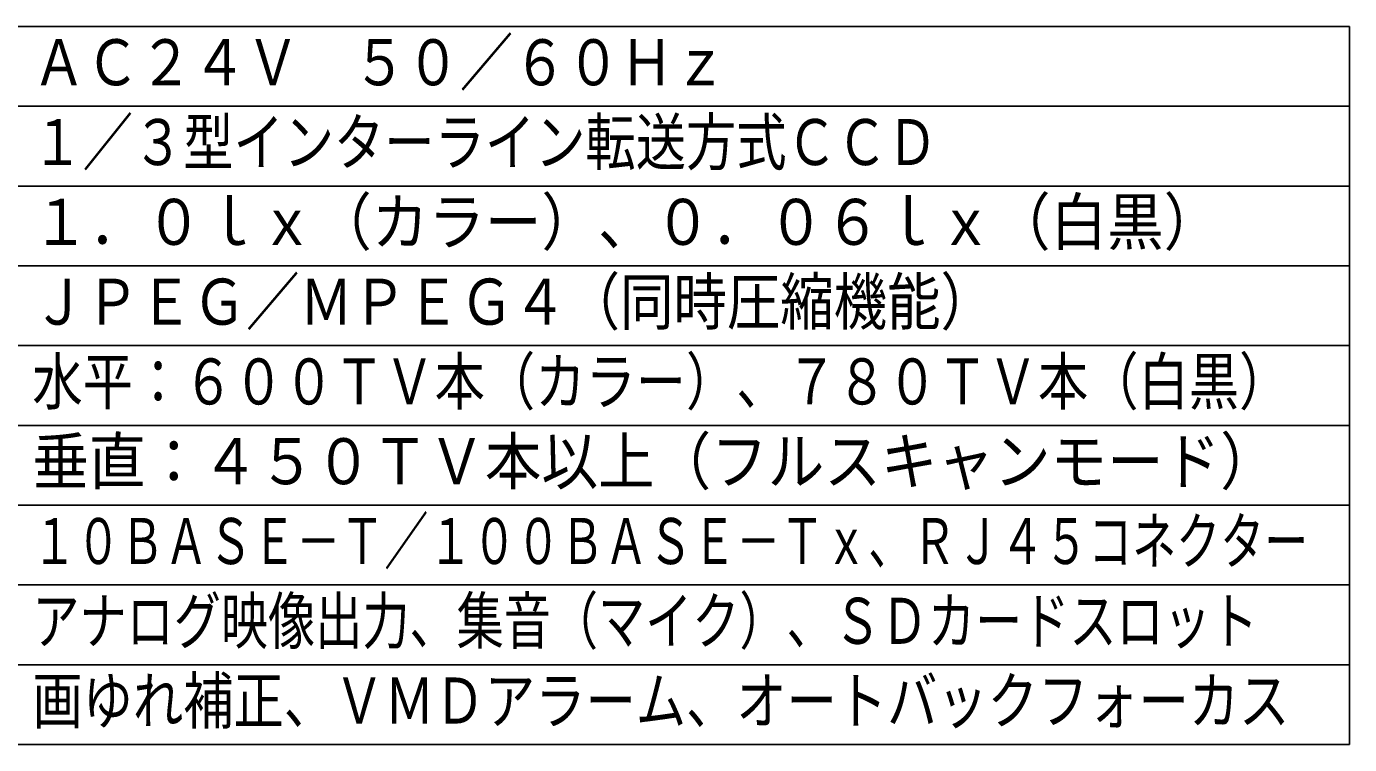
# Model space of a CAD drawing. Units: millimetres, scale not verified. Extents: x -63 to 63, y -56 to 57.
# Drawn here: x -20.4 to 62.5, y -56.4 to -11.4 of the extents above; entities that cross this region are included whole.
import ezdxf
from ezdxf.enums import TextEntityAlignment as Align

# ---------------------------------------------------------------- set-up
doc = ezdxf.new("R2010")
doc.units = ezdxf.units.MM
doc.header["$LTSCALE"] = 0.189787
doc.layers.add('0-0_MOJI1', color=2, linetype='Continuous')
doc.layers.add('0-3_WAKU', color=3, linetype='Continuous')
doc.styles.add('ＭＳ ゴシック', font='')
doc.styles.get('ＭＳ ゴシック').set_extended_font_data('MS Gothic')

msp = doc.modelspace()

# ---------------------------------------------------------------- linework, layer by layer
at = {"layer": '0-3_WAKU', "color": 4}
for p, q in [((-62.5001, -11.3667), (62.5001, -11.3667)), ((62.5001, -11.3667), (62.5001, -56.3667)), ((62.5001, -56.3667), (-62.5001, -56.3667))]:
    msp.add_line(p, q, dxfattribs=at)
at = {"layer": '0-3_WAKU', "color": 1}
for p, q in [((-62.5001, -16.3667), (62.5001, -16.3667)), ((-62.5001, -21.3667), (62.5001, -21.3667)), ((-62.5001, -26.3667), (62.5001, -26.3667)), ((-62.5001, -31.3667), (62.5001, -31.3667)), ((-62.5001, -36.3667), (62.5001, -36.3667)), ((-62.5001, -41.3667), (62.5001, -41.3667)), ((-62.5001, -46.3667), (62.5001, -46.3667)), ((-62.5001, -51.3667), (62.5001, -51.3667))]:
    msp.add_line(p, q, dxfattribs=at)

# ---------------------------------------------------------------- texts
at = {"layer": '0-0_MOJI1', "style": 'ＭＳ ゴシック'}
for s, width, p in [('ＡＣ２４Ｖ\u3000５０／６０Ｈｚ', 0.85, (-20, -15.9218)), ('１／３型インターライン転送方式ＣＣＤ', 0.8, (-20, -20.9218)), ('１．０ｌｘ（カラー）、０．０６ｌｘ（白黒）', 0.9, (-20, -25.9218)), ('ＪＰＥＧ／ＭＰＥＧ４（同時圧縮機能）', 0.85, (-20, -30.9218)), ('水平：６００ＴＶ本（カラー）、７８０ＴＶ本（白黒）', 0.8, (-20, -35.9218)), ('垂直：４５０ＴＶ本以上（フルスキャンモード）', 0.9, (-20, -40.9218)), ('１０ＢＡＳＥ－Ｔ／１００ＢＡＳＥ－Ｔｘ、ＲＪ４５コネクター', 0.7, (-20, -45.9218)), ('アナログ映像出力、集音（マイク）、ＳＤカードスロット', 0.75, (-20, -50.9219)), ('画ゆれ補正、ＶＭＤアラーム、オートバックフォーカス', 0.8, (-20, -55.9219))]:
    msp.add_text(s, height=2.886, dxfattribs=dict(at, width=width)).set_placement(p, align=Align.BOTTOM_LEFT)

doc.saveas('drawing.dxf')
